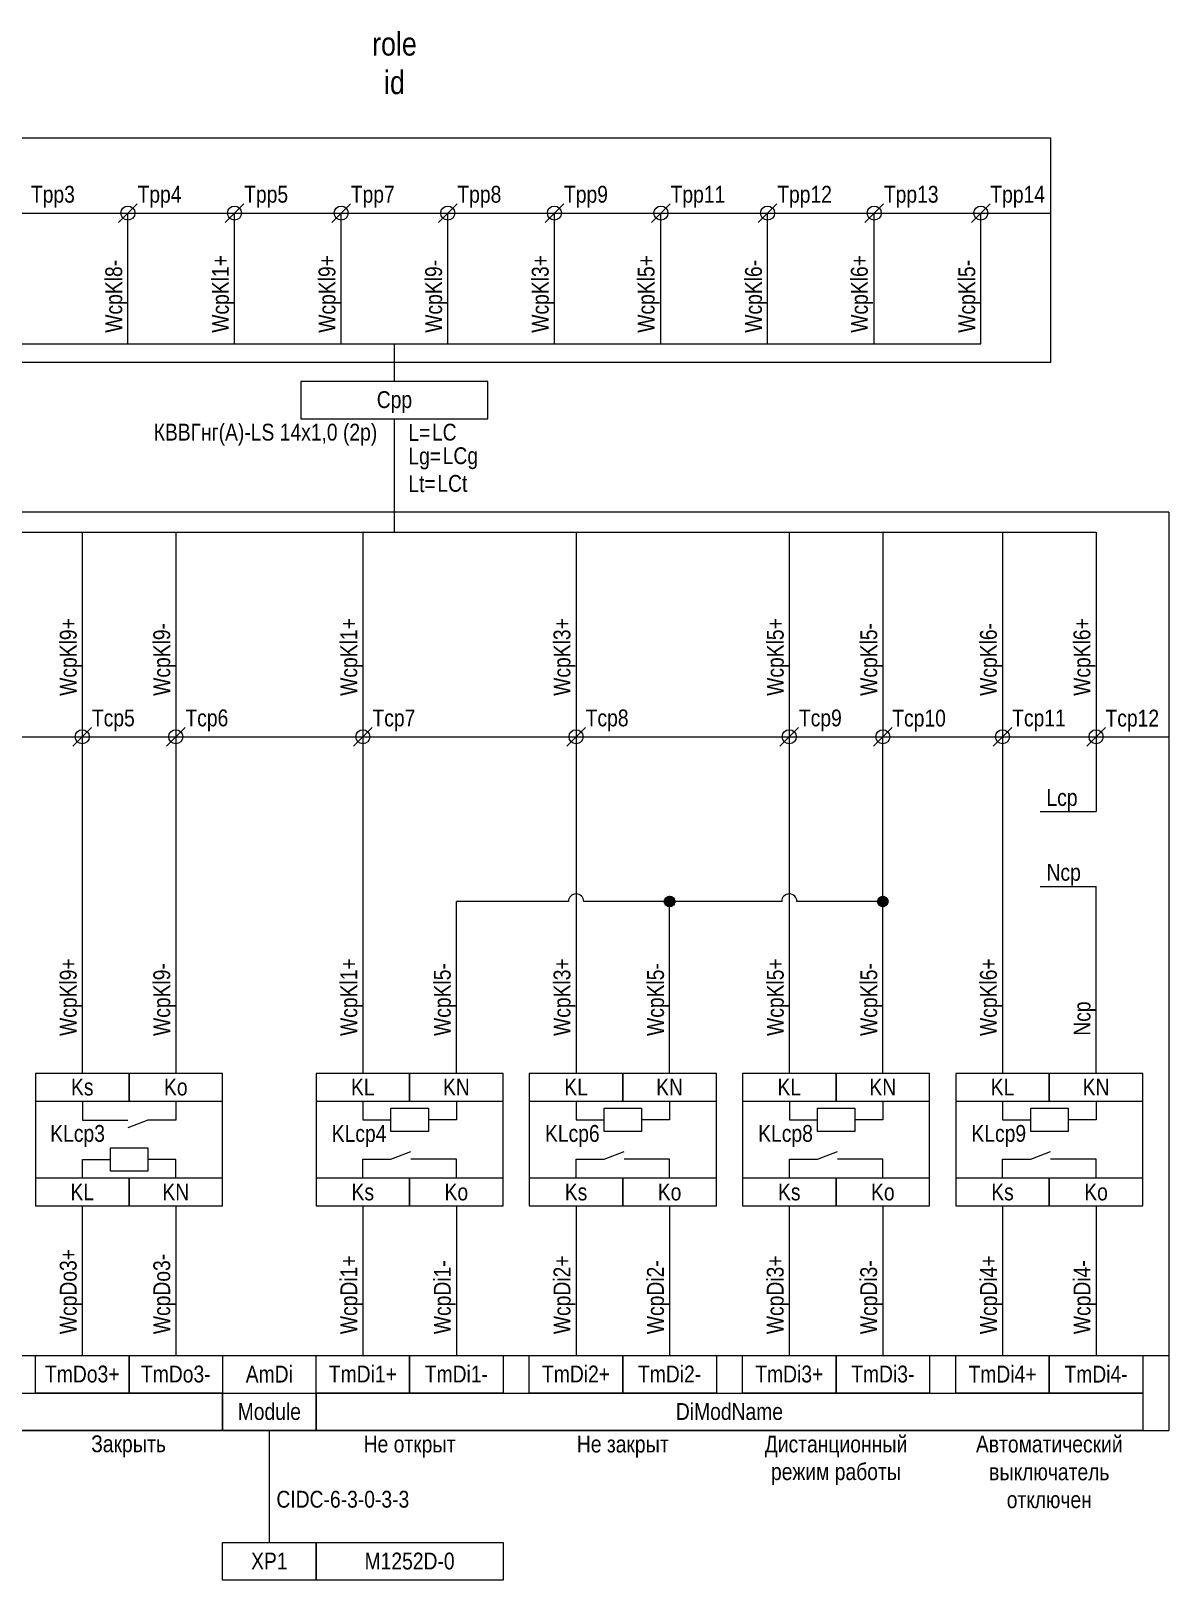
# Model space of a CAD drawing. Header units: millimetres. Extents: x 20 to 233, y -175 to -5.
# Drawn here: x 111.6 to 233.3, y -175.2 to -9.5 of the extents above; entities that cross this region are included whole.
import ezdxf

# ---------------------------------------------------------------- set-up
doc = ezdxf.new("R2010")
doc.units = ezdxf.units.MM
doc.header["$MEASUREMENT"] = 0
doc.linetypes.add('1_1', pattern=[2000, 1000, -1000])
doc.linetypes.add('4_2_1_2', pattern=[6702.777624, 3527.777672, -1763.888836, 0, -1411.111116])
for name, color, linetype in [('cp_params_di', 7, 'Continuous'), ('cp_params_do', 7, 'Continuous'), ('cp_static_di', 7, 'Continuous'), ('cp_static_do', 7, 'Continuous'), ('id_params_di', 7, 'Continuous'), ('id_params_do', 7, 'Continuous'), ('id_static_di', 7, 'Continuous'), ('id_static_do', 7, 'Continuous')]:
    doc.layers.add(name, color=color, linetype=linetype)
doc.styles.add('СГЕНЕРИР_СТИЛЬ_1', font='')
doc.styles.get('СГЕНЕРИР_СТИЛЬ_1').set_extended_font_data('Arial Narrow')

msp = doc.modelspace()

# ---------------------------------------------------------------- hatches: boundary and pattern name
at = {"layer": 'cp_static_di', "linetype": 'Continuous', "lineweight": 0, "true_color": 0x000000}
msp.add_hatch(color=18, dxfattribs=at).paths.add_polyline_path([(179.52, -102.62), (179.55, -102.78), (179.64, -102.91), (179.77, -102.99), (179.92, -103.02), (180.08, -102.99), (180.21, -102.91), (180.29, -102.78), (180.32, -102.62), (180.29, -102.47), (180.21, -102.34), (180.08, -102.25), (179.92, -102.22), (179.77, -102.25), (179.64, -102.34), (179.55, -102.47)])
at = {"layer": 'id_static_di', "linetype": 'Continuous', "lineweight": 0, "true_color": 0x000000}
msp.add_hatch(color=18, dxfattribs=at).paths.add_polyline_path([(202.32, -102.62), (202.35, -102.78), (202.44, -102.91), (202.57, -102.99), (202.72, -103.02), (202.88, -102.99), (203.01, -102.91), (203.09, -102.78), (203.12, -102.62), (203.09, -102.47), (203.01, -102.34), (202.88, -102.25), (202.72, -102.22), (202.57, -102.25), (202.44, -102.34), (202.35, -102.47)])

# ---------------------------------------------------------------- linework, layer by layer
at = {"layer": 'cp_static_di', "color": 7, "linetype": '1_1', "lineweight": 15, "ltscale": 100}
msp.add_line((233.32, -61), (56.53, -61), dxfattribs=at)
at = {"layer": 'cp_static_di', "color": 7, "linetype": 'Continuous', "lineweight": 15, "ltscale": 100}
for p, q in [((71.53, -63.14), (225.52, -63.14)), ((117.12, -63.14), (117.12, -85)), ((127.12, -63.14), (127.12, -85)), ((147.12, -63.14), (147.12, -85)), ((169.92, -63.14), (169.92, -85)), ((192.72, -63.14), (192.72, -85)), ((202.72, -63.14), (202.72, -85)), ((215.52, -63.14), (215.52, -85)), ((225.52, -63.14), (225.52, -85)), ((116.12, -86), (118.12, -84)), ((126.12, -86), (128.12, -84)), ((146.12, -86), (148.12, -84)), ((168.92, -86), (170.92, -84)), ((147.12, -85), (147.12, -121)), ((169.92, -85), (169.92, -121)), ((192.72, -85), (192.72, -121)), ((202.72, -121), (202.72, -85)), ((215.52, -85), (215.52, -121)), ((225.52, -85), (225.52, -93)), ((219.55, -93), (225.52, -93)), ((219.55, -101), (225.52, -101)), ((225.52, -121), (225.52, -101)), ((157.12, -121), (157.12, -102.62)), ((179.92, -121), (179.92, -103.02)), ((147.12, -135.18), (147.12, -151.18)), ((157.12, -135.18), (157.12, -151.18)), ((169.92, -135.18), (169.92, -151.18)), ((179.92, -135.18), (179.92, -151.18)), ((192.72, -135.18), (192.72, -151.18)), ((202.72, -135.18), (202.72, -151.18)), ((215.52, -135.18), (215.52, -151.18)), ((225.52, -135.18), (225.52, -151.18)), ((132.12, -151.18), (233.32, -151.18)), ((132.12, -159.18), (233.32, -159.18))]:
    msp.add_line(p, q, dxfattribs=at)
at = {"layer": 'cp_static_di', "color": 7, "linetype": '4_2_1_2', "lineweight": 15, "ltscale": 100}
msp.add_line((56.53, -85), (233.32, -85), dxfattribs=at)
at = {"layer": 'cp_static_di', "color": 7, "linetype": 'Continuous', "lineweight": 15, "ltscale": 100}
for points in [[(142.12, -135.18), (162.12, -135.18), (162.12, -121), (142.12, -121)], [(142.12, -123.96), (152.12, -123.96), (152.12, -121), (142.12, -121)], [(152.12, -123.96), (162.12, -123.96), (162.12, -121), (152.12, -121)], [(164.92, -135.18), (184.92, -135.18), (184.92, -121), (164.92, -121)], [(164.92, -123.96), (174.92, -123.96), (174.92, -121), (164.92, -121)], [(174.92, -123.96), (184.92, -123.96), (184.92, -121), (174.92, -121)], [(187.72, -135.18), (207.72, -135.18), (207.72, -121), (187.72, -121)], [(187.72, -123.96), (197.72, -123.96), (197.72, -121), (187.72, -121)], [(197.72, -123.96), (207.72, -123.96), (207.72, -121), (197.72, -121)], [(210.52, -135.18), (230.52, -135.18), (230.52, -121), (210.52, -121)], [(210.52, -123.96), (220.52, -123.96), (220.52, -121), (210.52, -121)], [(220.52, -123.96), (230.52, -123.96), (230.52, -121), (220.52, -121)], [(154.13, -124.72), (154.13, -127.21), (150.13, -127.21), (150.13, -124.72)], [(176.93, -124.72), (176.93, -127.21), (172.93, -127.21), (172.93, -124.72)], [(199.73, -124.72), (199.73, -127.21), (195.73, -127.21), (195.73, -124.72)], [(222.53, -124.72), (222.53, -127.21), (218.53, -127.21), (218.53, -124.72)], [(142.12, -135.18), (152.12, -135.18), (152.12, -132.21), (142.12, -132.21)], [(152.12, -135.18), (162.12, -135.18), (162.12, -132.21), (152.12, -132.21)], [(164.92, -135.18), (174.92, -135.18), (174.92, -132.21), (164.92, -132.21)], [(174.92, -135.18), (184.92, -135.18), (184.92, -132.21), (174.92, -132.21)], [(187.72, -135.18), (197.72, -135.18), (197.72, -132.21), (187.72, -132.21)], [(197.72, -135.18), (207.72, -135.18), (207.72, -132.21), (197.72, -132.21)], [(210.52, -135.18), (220.52, -135.18), (220.52, -132.21), (210.52, -132.21)], [(220.52, -135.18), (230.52, -135.18), (230.52, -132.21), (220.52, -132.21)], [(142.12, -151.18), (152.12, -151.18), (152.12, -155.18), (142.12, -155.18)], [(152.12, -151.18), (162.12, -151.18), (162.12, -155.18), (152.12, -155.18)], [(164.92, -151.18), (174.92, -151.18), (174.92, -155.18), (164.92, -155.18)], [(174.92, -151.18), (184.92, -151.18), (184.92, -155.18), (174.92, -155.18)], [(187.72, -151.18), (197.72, -151.18), (197.72, -155.18), (187.72, -155.18)], [(197.72, -151.18), (207.72, -151.18), (207.72, -155.18), (197.72, -155.18)], [(210.52, -151.18), (220.52, -151.18), (220.52, -155.18), (210.52, -155.18)], [(220.52, -151.18), (230.52, -151.18), (230.52, -155.18), (220.52, -155.18)], [(142.12, -155.18), (230.52, -155.18), (230.52, -159.18), (142.12, -159.18)]]:
    msp.add_lwpolyline(points, close=True, dxfattribs=at)
for points in [[(147.13, -123.96), (147.13, -125.96), (150.13, -125.96)], [(157.12, -123.96), (157.12, -125.96), (154.13, -125.96)], [(169.93, -123.96), (169.93, -125.96), (172.93, -125.96)], [(179.92, -123.96), (179.92, -125.96), (176.93, -125.96)], [(192.73, -123.96), (192.73, -125.96), (195.73, -125.96)], [(202.72, -123.96), (202.72, -125.96), (199.73, -125.96)], [(215.53, -123.96), (215.53, -125.96), (218.53, -125.96)], [(225.52, -123.96), (225.52, -125.96), (222.53, -125.96)], [(147.13, -132.21), (147.13, -130.18), (150.13, -130.18)], [(150.13, -130.18), (152.27, -129.35)], [(154.13, -130.18), (152.27, -130.18)], [(157.12, -132.21), (157.12, -130.18), (154.13, -130.18)], [(169.93, -132.21), (169.93, -130.18), (172.93, -130.18)], [(172.93, -130.18), (175.06, -129.35)], [(176.93, -130.18), (175.07, -130.18)], [(179.92, -132.21), (179.92, -130.18), (176.93, -130.18)], [(192.73, -132.21), (192.73, -130.18), (195.73, -130.18)], [(195.73, -130.18), (197.86, -129.35)], [(199.73, -130.18), (197.86, -130.18)], [(202.72, -132.21), (202.72, -130.18), (199.73, -130.18)], [(215.53, -132.21), (215.53, -130.18), (218.53, -130.18)], [(218.53, -130.18), (220.66, -129.35)], [(222.53, -130.18), (220.66, -130.18)], [(225.52, -132.21), (225.52, -130.18), (222.53, -130.18)]]:
    msp.add_lwpolyline(points, dxfattribs=at)
for centre in [(117.12, -85), (127.12, -85), (147.12, -85), (169.92, -85)]:
    msp.add_circle(centre, 0.75, dxfattribs=at)
at = {"layer": 'cp_static_di', "color": 7, "linetype": 'Continuous', "lineweight": 70, "ltscale": 100}
msp.add_circle((179.92, -102.62), 0.4, dxfattribs=at)
at = {"layer": 'cp_static_di', "color": 7, "linetype": 'Continuous', "lineweight": 15, "ltscale": 100}
for centre in [(169.92, -102.62), (192.72, -102.62)]:
    msp.add_arc(centre, 0.815, 0, 180, dxfattribs=at)
at = {"layer": 'cp_static_do', "color": 7, "linetype": '1_1', "lineweight": 15, "ltscale": 100}
msp.add_line((233.32, -61), (233.32, -159.18), dxfattribs=at)
at = {"layer": 'cp_static_do', "color": 7, "linetype": 'Continuous', "lineweight": 15, "ltscale": 100}
for p, q in [((191.72, -86), (193.72, -84)), ((201.72, -86), (203.72, -84)), ((214.52, -86), (216.52, -84)), ((224.52, -86), (226.52, -84)), ((117.12, -85), (117.12, -121)), ((127.12, -85), (127.12, -121)), ((117.12, -135.18), (117.12, -151.18)), ((127.12, -135.18), (127.12, -151.18)), ((56.53, -151.18), (132.12, -151.18)), ((56.53, -159.18), (132.01, -159.18)), ((137.12, -159.18), (137.12, -171.18))]:
    msp.add_line(p, q, dxfattribs=at)
for points in [[(112.12, -135.18), (132.12, -135.18), (132.12, -121), (112.12, -121)], [(112.12, -123.96), (122.12, -123.96), (122.12, -121), (112.12, -121)], [(122.12, -123.96), (132.12, -123.96), (132.12, -121), (122.12, -121)], [(120.13, -131.46), (120.13, -128.96), (124.13, -128.96), (124.13, -131.46)], [(112.12, -135.18), (122.12, -135.18), (122.12, -132.21), (112.12, -132.21)], [(122.12, -135.18), (132.12, -135.18), (132.12, -132.21), (122.12, -132.21)], [(112.12, -151.18), (122.12, -151.18), (122.12, -155.18), (112.12, -155.18)], [(122.12, -151.18), (132.12, -151.18), (132.12, -155.18), (122.12, -155.18)], [(66.53, -155.18), (132.12, -155.18), (132.12, -159.18), (66.53, -159.18)], [(142.12, -159.18), (132.12, -159.18), (132.12, -155.18), (142.12, -155.18)], [(142.12, -175.18), (132.12, -175.18), (132.12, -171.18), (142.12, -171.18)], [(142.12, -171.18), (162.12, -171.18), (162.12, -175.18), (142.12, -175.18)]]:
    msp.add_lwpolyline(points, close=True, dxfattribs=at)
for points in [[(117.13, -123.96), (117.13, -126), (120.13, -126)], [(127.12, -123.96), (127.12, -126), (124.13, -126)], [(120.13, -126), (121.99, -126)], [(124.13, -126), (121.99, -126.83)], [(117.13, -132.21), (117.13, -130.21), (120.13, -130.21)], [(127.12, -132.21), (127.12, -130.21), (124.13, -130.21)]]:
    msp.add_lwpolyline(points, dxfattribs=at)
for centre in [(192.72, -85), (202.72, -85), (215.52, -85), (225.52, -85)]:
    msp.add_circle(centre, 0.75, dxfattribs=at)
at = {"layer": 'id_static_di', "color": 7, "linetype": 'Continuous', "lineweight": 15, "ltscale": 100}
for p, q in [((150.5, -63.14), (150.5, -51)), ((169.11, -102.62), (157.12, -102.62)), ((191.91, -102.62), (170.74, -102.62)), ((202.32, -102.62), (193.54, -102.62))]:
    msp.add_line(p, q, dxfattribs=at)
at = {"layer": 'id_static_di', "color": 7, "linetype": 'Continuous', "lineweight": 70, "ltscale": 100}
msp.add_circle((202.72, -102.62), 0.4, dxfattribs=at)
at = {"layer": 'id_static_do', "color": 7, "linetype": '1_1', "lineweight": 15, "ltscale": 100}
for p, q in [((220.68, -21), (81.08, -21)), ((220.68, -45), (220.68, -21)), ((220.68, -45), (81.08, -45))]:
    msp.add_line(p, q, dxfattribs=at)
at = {"layer": 'id_static_do', "color": 7, "linetype": 'Continuous', "lineweight": 15, "ltscale": 100}
for p, q in [((121, -30), (123, -28)), ((132.4, -30), (134.4, -28)), ((143.8, -30), (145.8, -28)), ((155.2, -30), (157.2, -28)), ((166.6, -30), (168.6, -28)), ((178, -30), (180, -28)), ((189.4, -30), (191.4, -28)), ((200.8, -30), (202.8, -28)), ((212.2, -30), (214.2, -28)), ((122, -43), (122, -29)), ((133.4, -43), (133.4, -29)), ((144.8, -43), (144.8, -29)), ((156.2, -43), (156.2, -29)), ((167.6, -43), (167.6, -29)), ((179, -43), (179, -29)), ((190.4, -43), (190.4, -29)), ((201.8, -43), (201.8, -29)), ((213.2, -43), (213.2, -29)), ((87.8, -43), (213.2, -43)), ((150.5, -47), (150.5, -43))]:
    msp.add_line(p, q, dxfattribs=at)
at = {"layer": 'id_static_do', "color": 7, "linetype": '4_2_1_2', "lineweight": 15, "ltscale": 100}
msp.add_line((81.08, -29), (220.68, -29), dxfattribs=at)
at = {"layer": 'id_static_do', "color": 7, "linetype": 'Continuous', "lineweight": 15, "ltscale": 100}
msp.add_lwpolyline([(140.5, -51), (160.5, -51), (160.5, -47), (140.5, -47)], close=True, dxfattribs=at)
for centre in [(122, -29), (133.4, -29), (144.8, -29), (156.2, -29), (167.6, -29), (179, -29), (190.4, -29), (201.8, -29), (213.2, -29)]:
    msp.add_circle(centre, 0.75, dxfattribs=at)

# ---------------------------------------------------------------- texts
at = {"layer": 'cp_params_di', "color": 7, "linetype": 'Continuous', "lineweight": 15, "char_height": 1.8, "rotation": 90, "style": 'СГЕНЕРИР_СТИЛЬ_1'}
for s, insert, attachment_point in [('\\A1;{\\pql;\\fArial Narrow|b0|i0|c204|p34;WcpKl\\fArial Narrow|b0|i0|c204|p34;8\\fArial Narrow|b0|i0|c204|p34;-}', (119.59, -41.8), 1), ('\\A1;{\\pql;\\fArial Narrow|b0|i0|c204|p34;Wcp\\fArial Narrow|b0|i0|c204|p34;Kl1+}', (130.99, -41.8), 1), ('\\A1;{\\pql;\\fArial Narrow|b0|i0|c204|p34;WcpKl\\fArial Narrow|b0|i0|c204|p34;9\\fArial Narrow|b0|i0|c204|p34;+}', (142.39, -41.8), 1), ('\\A1;{\\pql;\\fArial Narrow|b0|i0|c204|p34;WcpKl\\fArial Narrow|b0|i0|c204|p34;9\\fArial Narrow|b0|i0|c204|p34;-}', (153.79, -41.8), 1), ('\\A1;{\\pql;\\fArial Narrow|b0|i0|c204|p34;WcpKl\\fArial Narrow|b0|i0|c204|p34;3\\fArial Narrow|b0|i0|c204|p34;+}', (165.19, -41.8), 1), ('\\A1;{\\pql;\\fArial Narrow|b0|i0|c204|p34;WcpKl\\fArial Narrow|b0|i0|c204|p34;5\\fArial Narrow|b0|i0|c204|p34;+}', (176.51, -41.8), 1), ('\\A1;{\\pql;\\fArial Narrow|b0|i0|c204|p34;WcpKl\\fArial Narrow|b0|i0|c204|p34;6\\fArial Narrow|b0|i0|c204|p34;-}', (187.99, -41.8), 1), ('\\A1;{\\pql;\\fArial Narrow|b0|i0|c204|p34;WcpKl\\fArial Narrow|b0|i0|c204|p34;6\\fArial Narrow|b0|i0|c204|p34;+}', (199.31, -41.8), 1), ('\\A1;{\\pql;\\fArial Narrow|b0|i0|c204|p34;WcpKl\\fArial Narrow|b0|i0|c204|p34;5\\fArial Narrow|b0|i0|c204|p34;-}', (210.8, -41.8), 1), ('\\A1;{\\pql;\\fArial Narrow|b0|i0|c204|p34;WcpKl\\fArial Narrow|b0|i0|c204|p34;9\\fArial Narrow|b0|i0|c204|p34;+}', (114.72, -80.63), 1), ('\\A1;{\\pql;\\fArial Narrow|b0|i0|c204|p34;Wcp\\fArial Narrow|b0|i0|c204|p34;Kl1+}', (144.72, -80.63), 1), ('\\A1;{\\pql;\\fArial Narrow|b0|i0|c204|p34;WcpKl\\fArial Narrow|b0|i0|c204|p34;3\\fArial Narrow|b0|i0|c204|p34;+}', (167.51, -80.63), 1), ('\\A1;{\\pql;\\fArial Narrow|b0|i0|c204|p34;WcpKl\\fArial Narrow|b0|i0|c204|p34;5\\fArial Narrow|b0|i0|c204|p34;+}', (190.32, -80.63), 1), ('\\A1;{\\pql;\\fArial Narrow|b0|i0|c204|p34;WcpKl\\fArial Narrow|b0|i0|c204|p34;6\\fArial Narrow|b0|i0|c204|p34;+}', (223.11, -80.63), 1), ('\\A1;{\\pql;\\fArial Narrow|b0|i0|c204|p34;WcpKl\\fArial Narrow|b0|i0|c204|p34;9\\fArial Narrow|b0|i0|c204|p34;-}', (124.72, -80.63), 1), ('\\A1;{\\pql;\\fArial Narrow|b0|i0|c204|p34;WcpKl\\fArial Narrow|b0|i0|c204|p34;5\\fArial Narrow|b0|i0|c204|p34;-}', (200.32, -80.63), 1), ('\\A1;{\\pql;\\fArial Narrow|b0|i0|c204|p34;WcpKl\\fArial Narrow|b0|i0|c204|p34;6\\fArial Narrow|b0|i0|c204|p34;-}', (213.11, -80.63), 1), ('\\A1;{\\pql;\\fArial Narrow|b0|i0|c204|p34;Wcp\\fArial Narrow|b0|i0|c204|p34;Kl1+}', (144.72, -117), 1), ('\\A1;{\\pql;\\fArial Narrow|b0|i0|c204|p34;WcpKl\\fArial Narrow|b0|i0|c204|p34;5\\fArial Narrow|b0|i0|c204|p34;-}', (154.72, -117), 1), ('\\A1;{\\pql;\\fArial Narrow|b0|i0|c204|p34;WcpKl\\fArial Narrow|b0|i0|c204|p34;3\\fArial Narrow|b0|i0|c204|p34;+}', (167.51, -117), 1), ('\\A1;{\\pql;\\fArial Narrow|b0|i0|c204|p34;WcpKl\\fArial Narrow|b0|i0|c204|p34;5\\fArial Narrow|b0|i0|c204|p34;-}', (177.52, -117), 1), ('\\A1;{\\pql;\\fArial Narrow|b0|i0|c204|p34;WcpKl\\fArial Narrow|b0|i0|c204|p34;5\\fArial Narrow|b0|i0|c204|p34;+}', (190.32, -117), 1), ('\\A1;{\\pql;\\fArial Narrow|b0|i0|c204|p34;WcpKl\\fArial Narrow|b0|i0|c204|p34;5\\fArial Narrow|b0|i0|c204|p34;-}', (200.32, -117), 1), ('\\A1;{\\pql;\\fArial Narrow|b0|i0|c204|p34;WcpKl\\fArial Narrow|b0|i0|c204|p34;6\\fArial Narrow|b0|i0|c204|p34;+}', (213.11, -117), 1), ('\\A1;{\\pqc;\\fArial Narrow|b0|i0|c204|p34;N\\fArial Narrow|b0|i0|c204|p34;cp}', (223.12, -115.14), 2), ('\\A1;{\\pql;\\fArial Narrow|b0|i0|c204|p34;WcpDi1\\fArial Narrow|b0|i0|c204|p34;+}', (144.72, -148.89), 1), ('\\A1;{\\pql;\\fArial Narrow|b0|i0|c204|p34;WcpDi\\fArial Narrow|b0|i0|c204|p34;2\\fArial Narrow|b0|i0|c204|p34;+}', (167.51, -148.89), 1), ('\\A1;{\\pql;\\fArial Narrow|b0|i0|c204|p34;WcpDi\\fArial Narrow|b0|i0|c204|p34;3\\fArial Narrow|b0|i0|c204|p34;+}', (190.31, -148.89), 1), ('\\A1;{\\pql;\\fArial Narrow|b0|i0|c204|p34;WcpDi\\fArial Narrow|b0|i0|c204|p34;4\\fArial Narrow|b0|i0|c204|p34;+}', (213.12, -148.89), 1), ('\\A1;{\\pql;\\fArial Narrow|b0|i0|c204|p34;WcpDi1\\fArial Narrow|b0|i0|c204|p34;-}', (154.72, -148.89), 1), ('\\A1;{\\pql;\\fArial Narrow|b0|i0|c204|p34;WcpDi\\fArial Narrow|b0|i0|c204|p34;2\\fArial Narrow|b0|i0|c204|p34;-}', (177.51, -148.89), 1), ('\\A1;{\\pql;\\fArial Narrow|b0|i0|c204|p34;WcpDi\\fArial Narrow|b0|i0|c204|p34;3\\fArial Narrow|b0|i0|c204|p34;-}', (200.31, -148.89), 1), ('\\A1;{\\pql;\\fArial Narrow|b0|i0|c204|p34;WcpDi\\fArial Narrow|b0|i0|c204|p34;4\\fArial Narrow|b0|i0|c204|p34;-}', (223.12, -148.89), 1)]:
    msp.add_mtext(s, dxfattribs=dict(at, insert=insert, attachment_point=attachment_point))
at = {"layer": 'cp_params_di', "color": 7, "linetype": 'Continuous', "lineweight": 15, "char_height": 1.8, "style": 'СГЕНЕРИР_СТИЛЬ_1'}
for s, insert, attachment_point in [('\\A1;{\\pql;\\fArial Narrow|b0|i0|c204|p34;Tcp5}', (118.15, -82.09), 1), ('\\A1;{\\pql;\\fArial Narrow|b0|i0|c204|p34;Tcp6}', (128.15, -82.09), 1), ('\\A1;{\\pql;\\fArial Narrow|b0|i0|c204|p34;Tcp7}', (148.15, -82.09), 1), ('\\A1;{\\pql;\\fArial Narrow|b0|i0|c204|p34;Tcp8}', (170.95, -82.09), 1), ('\\A1;{\\pqc;\\fArial Narrow|b0|i0|c204|p34;L\\fArial Narrow|b0|i0|c204|p34;cp}', (221.88, -90.6), 2), ('\\A1;{\\pqc;\\fArial Narrow|b0|i0|c204|p34;N\\fArial Narrow|b0|i0|c204|p34;cp}', (222.06, -98.6), 2), ('\\A1;{\\pqc;\\fArial Narrow|b0|i0|c204|p34;K\\fArial Narrow|b0|i0|c204|p34;L}', (147.12, -121.56), 2), ('\\A1;{\\pqc;\\fArial Narrow|b0|i0|c204|p34;K\\fArial Narrow|b0|i0|c204|p34;N}', (157.12, -121.56), 2), ('\\A1;{\\pqc;\\fArial Narrow|b0|i0|c204|p34;K\\fArial Narrow|b0|i0|c204|p34;L}', (169.92, -121.56), 2), ('\\A1;{\\pqc;\\fArial Narrow|b0|i0|c204|p34;K\\fArial Narrow|b0|i0|c204|p34;N}', (179.92, -121.56), 2), ('\\A1;{\\pqc;\\fArial Narrow|b0|i0|c204|p34;K\\fArial Narrow|b0|i0|c204|p34;L}', (192.72, -121.56), 2), ('\\A1;{\\pqc;\\fArial Narrow|b0|i0|c204|p34;K\\fArial Narrow|b0|i0|c204|p34;N}', (202.72, -121.56), 2), ('\\A1;{\\pqc;\\fArial Narrow|b0|i0|c204|p34;K\\fArial Narrow|b0|i0|c204|p34;L}', (215.52, -121.56), 2), ('\\A1;{\\pqc;\\fArial Narrow|b0|i0|c204|p34;K\\fArial Narrow|b0|i0|c204|p34;N}', (225.52, -121.56), 2), ('\\A1;{\\pqc;\\fArial Narrow|b0|i0|c204|p34;KLcp\\fArial Narrow|b0|i0|c204|p34;4}', (146.72, -126.53), 2), ('\\A1;{\\pqc;\\fArial Narrow|b0|i0|c204|p34;KLcp\\fArial Narrow|b0|i0|c204|p34;6}', (169.52, -126.52), 2), ('\\A1;{\\pqc;\\fArial Narrow|b0|i0|c204|p34;KLcp\\fArial Narrow|b0|i0|c204|p34;8}', (192.32, -126.52), 2), ('\\A1;{\\pqc;\\fArial Narrow|b0|i0|c204|p34;KLcp\\fArial Narrow|b0|i0|c204|p34;9}', (215.12, -126.52), 2), ('\\A1;{\\pqc;\\fArial Narrow|b0|i0|c204|p34;Ks}', (147.12, -132.78), 2), ('\\A1;{\\pqc;\\fArial Narrow|b0|i0|c204|p34;Ko}', (157.12, -132.78), 2), ('\\A1;{\\pqc;\\fArial Narrow|b0|i0|c204|p34;Ks}', (169.92, -132.78), 2), ('\\A1;{\\pqc;\\fArial Narrow|b0|i0|c204|p34;Ko}', (179.92, -132.78), 2), ('\\A1;{\\pqc;\\fArial Narrow|b0|i0|c204|p34;Ks}', (192.72, -132.78), 2), ('\\A1;{\\pqc;\\fArial Narrow|b0|i0|c204|p34;Ko}', (202.72, -132.78), 2), ('\\A1;{\\pqc;\\fArial Narrow|b0|i0|c204|p34;Ks}', (215.52, -132.78), 2), ('\\A1;{\\pqc;\\fArial Narrow|b0|i0|c204|p34;Ko}', (225.52, -132.78), 2), ('\\A1;{\\pqc;\\fArial Narrow|b0|i0|c204|p34;Am\\fArial Narrow|b0|i0|c204|p34;Di}', (137.12, -152.26), 2), ('\\A1;{\\pqc;\\fArial Narrow|b0|i0|c204|p34;TmDi1\\fArial Narrow|b0|i0|c204|p34;+}', (147.12, -152.25), 2), ('\\A1;{\\pqc;\\fArial Narrow|b0|i0|c204|p34;TmDi1\\fArial Narrow|b0|i0|c204|p34;-}', (157.12, -152.25), 2), ('\\A1;{\\pqc;\\fArial Narrow|b0|i0|c204|p34;TmDi2\\fArial Narrow|b0|i0|c204|p34;+}', (169.92, -152.25), 2), ('\\A1;{\\pqc;\\fArial Narrow|b0|i0|c204|p34;TmDi2\\fArial Narrow|b0|i0|c204|p34;-}', (179.92, -152.25), 2), ('\\A1;{\\pqc;\\fArial Narrow|b0|i0|c204|p34;TmDi\\fArial Narrow|b0|i0|c204|p34;3\\fArial Narrow|b0|i0|c204|p34;+}', (192.72, -152.25), 2), ('\\A1;{\\pqc;\\fArial Narrow|b0|i0|c204|p34;TmDi\\fArial Narrow|b0|i0|c204|p34;3\\fArial Narrow|b0|i0|c204|p34;-}', (202.72, -152.25), 2), ('\\A1;{\\pqc;\\fArial Narrow|b0|i0|c204|p34;TmDi\\fArial Narrow|b0|i0|c204|p34;4\\fArial Narrow|b0|i0|c204|p34;+}', (215.52, -152.26), 2), ('\\A1;{\\pqc;\\fArial Narrow|b0|i0|c204|p34;TmDi\\fArial Narrow|b0|i0|c204|p34;4\\fArial Narrow|b0|i0|c204|p34;-}', (225.52, -152.26), 2), ('\\A1;{\\pqc;\\fArial Narrow|b0|i0|c204|p34;DiModName}', (186.32, -156.26), 2)]:
    msp.add_mtext(s, dxfattribs=dict(at, insert=insert, attachment_point=attachment_point))
at = {"layer": 'cp_params_do', "color": 7, "linetype": 'Continuous', "lineweight": 15, "char_height": 1.8, "style": 'СГЕНЕРИР_СТИЛЬ_1'}
for s, insert, attachment_point in [('\\A1;{\\pql;\\fArial Narrow|b0|i0|c204|p34;Tcp\\fArial Narrow|b0|i0|c204|p34;9}', (193.75, -82.09), 1), ('\\A1;{\\pql;\\fArial Narrow|b0|i0|c204|p34;Tcp\\fArial Narrow|b0|i0|c204|p34;10}', (203.73, -82.11), 1), ('\\A1;{\\pql;\\fArial Narrow|b0|i0|c204|p34;Tcp\\fArial Narrow|b0|i0|c204|p34;11}', (216.55, -82.09), 1), ('\\A1;{\\pql;\\fArial Narrow|b0|i0|c204|p34;Tcp1\\fArial Narrow|b0|i0|c204|p34;2}', (226.53, -82.11), 1), ('\\A1;{\\pqc;\\fArial Narrow|b0|i0|c204|p34;Ks}', (117.12, -121.56), 2), ('\\A1;{\\pqc;\\fArial Narrow|b0|i0|c204|p34;Ko}', (127.12, -121.56), 2), ('\\A1;{\\pqc;\\fArial Narrow|b0|i0|c204|p34;KLcp\\fArial Narrow|b0|i0|c204|p34;3}', (116.62, -126.52), 2), ('\\A1;{\\pqc;\\fArial Narrow|b0|i0|c204|p34;KL}', (117.12, -132.78), 2), ('\\A1;{\\pqc;\\fArial Narrow|b0|i0|c204|p34;KN}', (127.12, -132.78), 2), ('\\A1;{\\pqc;\\fArial Narrow|b0|i0|c204|p34;TmD\\fArial Narrow|b0|i0|c204|p34;o3\\fArial Narrow|b0|i0|c204|p34;+}', (117.12, -152.25), 2), ('\\A1;{\\pqc;\\fArial Narrow|b0|i0|c204|p34;TmD\\fArial Narrow|b0|i0|c204|p34;o3\\fArial Narrow|b0|i0|c204|p34;-}', (127.12, -152.25), 2)]:
    msp.add_mtext(s, dxfattribs=dict(at, insert=insert, attachment_point=attachment_point))
at = {"layer": 'cp_params_do', "color": 7, "linetype": 'Continuous', "lineweight": 15, "char_height": 1.8, "attachment_point": 1, "rotation": 90, "style": 'СГЕНЕРИР_СТИЛЬ_1'}
for s, insert in [('\\A1;{\\pql;\\fArial Narrow|b0|i0|c204|p34;WcpKl\\fArial Narrow|b0|i0|c204|p34;9\\fArial Narrow|b0|i0|c204|p34;+}', (114.72, -117)), ('\\A1;{\\pql;\\fArial Narrow|b0|i0|c204|p34;WcpKl\\fArial Narrow|b0|i0|c204|p34;9\\fArial Narrow|b0|i0|c204|p34;-}', (124.72, -117)), ('\\A1;{\\pql;\\fArial Narrow|b0|i0|c204|p34;WcpDo\\fArial Narrow|b0|i0|c204|p34;3\\fArial Narrow|b0|i0|c204|p34;+}', (114.72, -148.89)), ('\\A1;{\\pql;\\fArial Narrow|b0|i0|c204|p34;WcpDo\\fArial Narrow|b0|i0|c204|p34;3\\fArial Narrow|b0|i0|c204|p34;-}', (124.72, -148.89))]:
    msp.add_mtext(s, dxfattribs=dict(at, insert=insert))
at = {"layer": 'cp_static_di', "color": 7, "linetype": 'Continuous', "lineweight": 15, "char_height": 1.8, "attachment_point": 2, "style": 'СГЕНЕРИР_СТИЛЬ_1'}
for s, insert in [('\\A1;{\\pqc;\\fArial Narrow|b0|i0|c204|p34;Не открыт}', (152.12, -159.74)), ('\\A1;{\\pqc;\\fArial Narrow|b0|i0|c204|p34;Не з\\fArial Narrow|b0|i0|c204|p34;акрыт}', (174.92, -159.74))]:
    msp.add_mtext(s, dxfattribs=dict(at, insert=insert))
at = {"layer": 'cp_static_di', "color": 7, "linetype": 'Continuous', "lineweight": 15, "char_height": 1.8, "width": 20, "attachment_point": 2, "style": 'СГЕНЕРИР_СТИЛЬ_1'}
for s, insert, line_spacing_factor in [('\\A1;{\\pqc;\\fArial Narrow|b0|i0|c204|p34;Дистанционный режим работы}', (197.72, -159.74), 0.982786), ('\\A1;{\\pqc;\\fArial Narrow|b0|i0|c204|p34;Автоматический выключатель отключен}', (220.52, -159.74), 0.991432)]:
    msp.add_mtext(s, dxfattribs=dict(at, insert=insert, line_spacing_factor=line_spacing_factor))
at = {"layer": 'cp_static_do', "color": 7, "linetype": 'Continuous', "lineweight": 15, "char_height": 1.8, "attachment_point": 2, "style": 'СГЕНЕРИР_СТИЛЬ_1'}
for s, insert in [('\\A1;{\\pqc;\\fArial Narrow|b0|i0|c204|p34;Module}', (137.12, -156.26)), ('\\A1;{\\pqc;\\fArial Narrow|b0|i0|c204|p34;Закрыть}', (122.07, -159.71)), ('\\A1;{\\pqc;\\fArial Narrow|b0|i0|c204|p34;XP1}', (137.12, -172.25)), ('\\A1;{\\pqc;\\fArial Narrow|b0|i0|c204|p34;M125\\fArial Narrow|b0|i0|c204|p34;2D\\fArial Narrow|b0|i0|c204|p34;-0}', (152.12, -172.25))]:
    msp.add_mtext(s, dxfattribs=dict(at, insert=insert))
at = {"layer": 'id_params_di', "color": 7, "linetype": 'Continuous', "lineweight": 15, "style": 'СГЕНЕРИР_СТИЛЬ_1'}
for s, insert, char_height, attachment_point in [('\\A1;{\\pqc;\\fArial Narrow|b0|i0|c204|p34;role}', (150.5, -9.66), 2.5, 2), ('\\A1;{\\pqc;\\fArial Narrow|b0|i0|c204|p34;id}', (150.5, -13.78), 2.5, 2), ('\\A1;{\\pql;\\fArial Narrow|b0|i0|c204|p34;LC}', (154.51, -51.53), 1.8, 1), ('\\A1;{\\pql;\\fArial Narrow|b0|i0|c204|p34;LCg}', (155.66, -54.05), 1.8, 1), ('\\A1;{\\pql;\\fArial Narrow|b0|i0|c204|p34;LCt}', (155.09, -57.01), 1.8, 1)]:
    msp.add_mtext(s, dxfattribs=dict(at, insert=insert, char_height=char_height, attachment_point=attachment_point))
at = {"layer": 'id_params_do', "color": 7, "linetype": 'Continuous', "lineweight": 15, "char_height": 1.8, "style": 'СГЕНЕРИР_СТИЛЬ_1'}
for s, insert, attachment_point in [('\\A1;{\\pql;\\fArial Narrow|b0|i0|c204|p34;Tpp\\fArial Narrow|b0|i0|c204|p34;3}', (111.63, -26.09), 1), ('\\A1;{\\pql;\\fArial Narrow|b0|i0|c204|p34;Tpp\\fArial Narrow|b0|i0|c204|p34;4}', (123.03, -26.09), 1), ('\\A1;{\\pql;\\fArial Narrow|b0|i0|c204|p34;Tpp\\fArial Narrow|b0|i0|c204|p34;5}', (134.43, -26.09), 1), ('\\A1;{\\pql;\\fArial Narrow|b0|i0|c204|p34;Tpp\\fArial Narrow|b0|i0|c204|p34;7}', (145.83, -26.09), 1), ('\\A1;{\\pql;\\fArial Narrow|b0|i0|c204|p34;Tpp\\fArial Narrow|b0|i0|c204|p34;8}', (157.23, -26.09), 1), ('\\A1;{\\pql;\\fArial Narrow|b0|i0|c204|p34;Tpp\\fArial Narrow|b0|i0|c204|p34;9}', (168.63, -26.09), 1), ('\\A1;{\\pql;\\fArial Narrow|b0|i0|c204|p34;Tpp\\fArial Narrow|b0|i0|c204|p34;11}', (180.03, -26.09), 1), ('\\A1;{\\pql;\\fArial Narrow|b0|i0|c204|p34;Tpp\\fArial Narrow|b0|i0|c204|p34;12}', (191.43, -26.09), 1), ('\\A1;{\\pql;\\fArial Narrow|b0|i0|c204|p34;Tpp\\fArial Narrow|b0|i0|c204|p34;13}', (202.83, -26.09), 1), ('\\A1;{\\pql;\\fArial Narrow|b0|i0|c204|p34;Tpp\\fArial Narrow|b0|i0|c204|p34;14}', (214.22, -26.09), 1), ('\\A1;{\\pqc;\\fArial Narrow|b0|i0|c204|p34;Cpp}', (150.5, -48.05), 2)]:
    msp.add_mtext(s, dxfattribs=dict(at, insert=insert, attachment_point=attachment_point))
at = {"layer": 'id_static_di', "color": 7, "linetype": 'Continuous', "lineweight": 15, "char_height": 1.8, "attachment_point": 1, "style": 'СГЕНЕРИР_СТИЛЬ_1'}
for s, insert in [('\\A1;{\\pql;\\fArial Narrow|b0|i0|c204|p34;КВВГнг(А)-LS 1\\fArial Narrow|b0|i0|c204|p34;4\\fArial Narrow|b0|i0|c204|p34;х1,0 (\\fArial Narrow|b0|i0|c204|p34;2\\fArial Narrow|b0|i0|c204|p34;р) }', (124.76, -51.53)), ('\\A1;{\\pql;\\fArial Narrow|b0|i0|c204|p34;L=}', (151.99, -51.56)), ('\\A1;{\\pql;\\fArial Narrow|b0|i0|c204|p34;Lg=}', (151.99, -54.08)), ('\\A1;{\\pql;\\fArial Narrow|b0|i0|c204|p34;Lt=}', (151.99, -57.04)), ('\\A1;{\\pql;\\fArial Narrow|b0|i0|c204|p34;CIDC-6-3-0-3-3}', (137.88, -165.64))]:
    msp.add_mtext(s, dxfattribs=dict(at, insert=insert))

doc.saveas('drawing.dxf')
